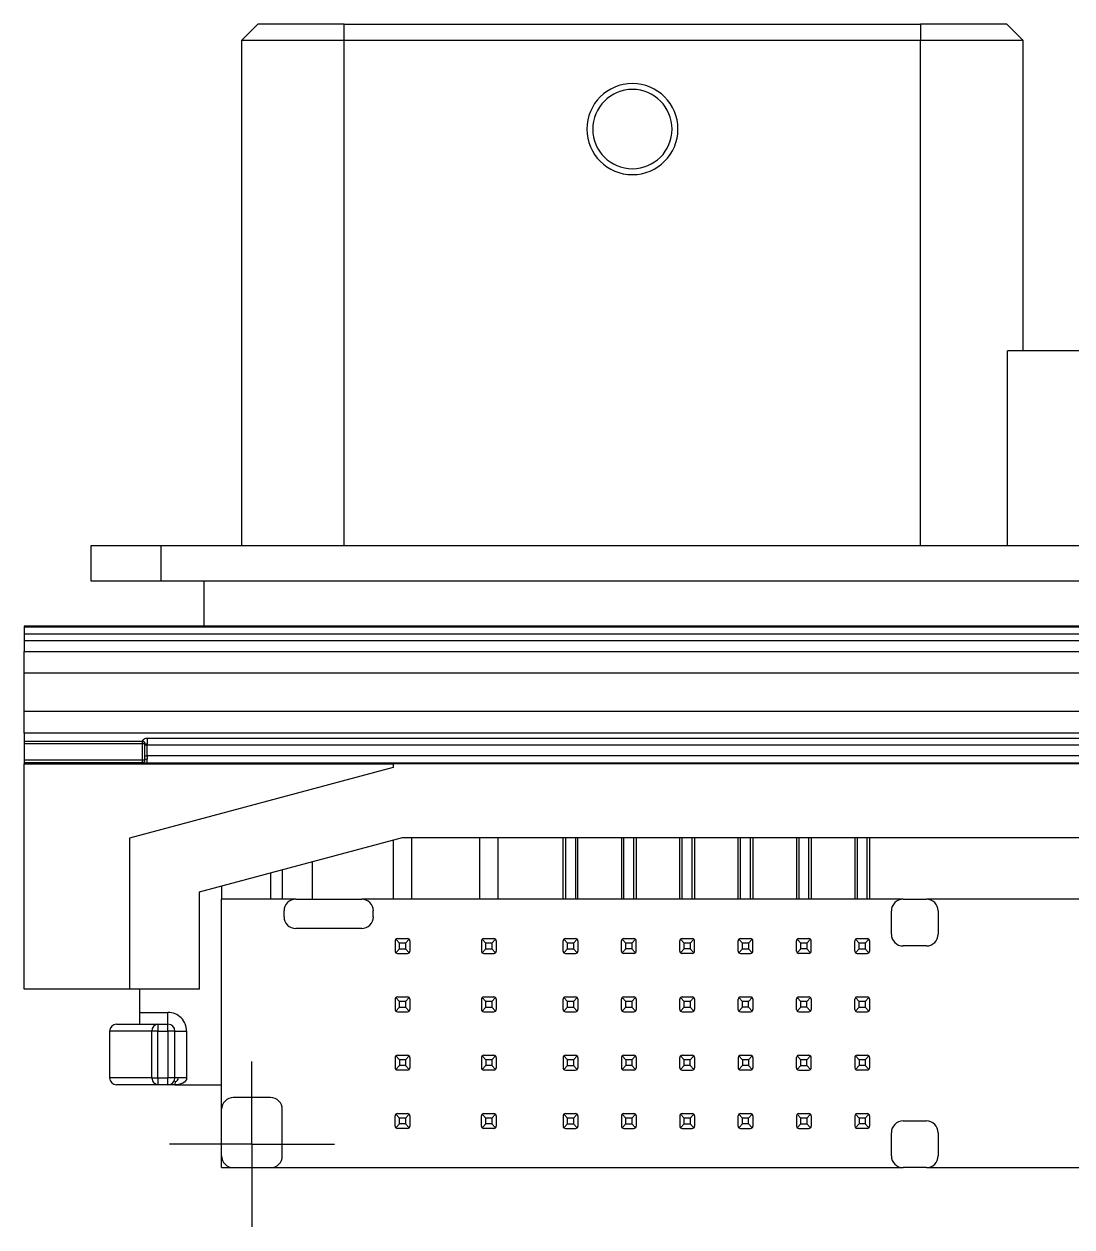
# Model space of a CAD drawing. Extents: x 2.24 to 7.89, y 4.31 to 7.98.
# Drawn here: x 2.237 to 4.005, y 5.947 to 7.976 of the extents above; entities that cross this region are included whole.
import ezdxf

# ---------------------------------------------------------------- set-up
doc = ezdxf.new("R2010")
doc.units = 0
doc.layers.get('0').update_dxf_attribs({"linetype": 'CONTINUOUS'})

# ---------------------------------------------------------------- blocks, each defined once
blk = doc.blocks.new('SW_CENTERMARKSYMBOL_1')
at = {"color": 0, "linetype": 'CONTINUOUS'}
for p, q in [((0, 0.1), (0, 0.1394)), ((0, 0), (0, 0.1)), ((-0.1, 0), (-0.1394, 0)), ((0, 0), (-0.1, 0)), ((0, 0), (0, -0.1)), ((0, 0), (0.1, 0)), ((0.1, 0), (0.1394, 0)), ((0, -0.1), (0, -0.1394))]:
    blk.add_line(p, q, dxfattribs=at)

msp = doc.modelspace()

# ---------------------------------------------------------------- linework, layer by layer
at = {"color": 7, "linetype": 'CONTINUOUS'}
for p, q in [((2.6314, 7.9761), (2.6038, 7.9486)), ((2.777, 7.9761), (2.6314, 7.9761)), ((2.777, 7.9486), (2.777, 7.9761)), ((2.777, 7.9761), (3.7495, 7.9761)), ((3.7495, 7.9761), (3.7495, 7.9486)), ((3.8951, 7.9761), (3.7495, 7.9761)), ((3.9227, 7.9486), (3.8951, 7.9761)), ((2.777, 7.9486), (2.6038, 7.9486)), ((2.6038, 7.9486), (2.6038, 7.0962)), ((3.7495, 7.9486), (2.777, 7.9486)), ((2.777, 7.0962), (2.777, 7.9486)), ((3.7495, 7.0962), (3.7495, 7.9486)), ((3.9227, 7.9486), (3.7495, 7.9486)), ((3.9227, 7.4249), (3.9227, 7.9486)), ((3.8959, 7.0962), (3.8959, 7.4249)), ((4.0676, 7.4249), (3.8959, 7.4249)), ((2.3495, 7.0962), (2.3495, 7.037)), ((2.4676, 7.0962), (2.3495, 7.0962)), ((2.4676, 7.0962), (2.4676, 7.0371)), ((7.6612, 7.0962), (2.4676, 7.0962)), ((2.3495, 7.0371), (2.4676, 7.0371)), ((2.4676, 7.0371), (7.6612, 7.0371)), ((2.5408, 6.9604), (2.5408, 7.0371)), ((2.5408, 6.9604), (2.237, 6.9604)), ((2.237, 6.9604), (2.237, 6.9594)), ((7.5881, 6.9604), (2.5408, 6.9604)), ((2.237, 6.9594), (7.8919, 6.9594)), ((2.237, 6.9594), (2.237, 6.9476)), ((2.237, 6.9476), (7.8919, 6.9476)), ((2.237, 6.9476), (2.237, 6.9363)), ((2.237, 6.9363), (7.8919, 6.9363)), ((2.237, 6.9363), (2.237, 6.9178)), ((2.237, 6.9178), (7.8919, 6.9178)), ((2.237, 6.8809), (2.237, 6.9178)), ((7.8919, 6.8809), (2.237, 6.8809)), ((2.237, 6.8171), (2.237, 6.8809)), ((2.237, 6.8171), (7.8919, 6.8171)), ((2.237, 6.7801), (2.237, 6.8171)), ((7.8919, 6.7801), (2.237, 6.7801)), ((2.237, 6.7801), (2.237, 6.7657)), ((2.237, 6.7657), (2.237, 6.7619)), ((2.437, 6.7656), (2.237, 6.7657)), ((2.437, 6.7619), (2.237, 6.7619)), ((2.237, 6.7619), (2.237, 6.7343)), ((2.437, 6.7656), (2.437, 6.7664)), ((2.437, 6.7619), (2.437, 6.7656)), ((2.437, 6.7343), (2.437, 6.7619)), ((2.441, 6.7619), (2.437, 6.7619)), ((2.441, 6.7619), (2.441, 6.7627)), ((2.441, 6.7343), (2.441, 6.7619)), ((2.441, 6.76), (2.4449, 6.76)), ((7.684, 6.7711), (2.4449, 6.7711)), ((2.4449, 6.7711), (2.4449, 6.7621)), ((2.4449, 6.7621), (2.4449, 6.76)), ((2.4449, 6.7415), (2.4449, 6.76)), ((2.4449, 6.76), (7.684, 6.76)), ((2.441, 6.7415), (2.4449, 6.7415)), ((2.4449, 6.7415), (2.4449, 6.736)), ((7.684, 6.7415), (2.4449, 6.7415)), ((2.437, 6.7343), (2.237, 6.7343)), ((2.237, 6.7343), (2.237, 6.7303)), ((2.237, 6.7303), (2.437, 6.7303)), ((2.237, 6.7303), (2.237, 6.7281)), ((2.237, 6.7281), (2.8597, 6.7281)), ((2.237, 6.3482), (2.237, 6.7281)), ((2.8597, 6.7222), (2.4148, 6.603)), ((2.441, 6.7343), (2.437, 6.7343)), ((2.437, 6.7303), (2.437, 6.7343)), ((2.437, 6.7303), (2.437, 6.7302)), ((2.441, 6.7341), (2.441, 6.7343)), ((2.4449, 6.7297), (2.4449, 6.736)), ((2.4449, 6.7297), (7.684, 6.7297)), ((2.8597, 6.7281), (2.8597, 6.7222)), ((7.2692, 6.7281), (2.8597, 6.7281)), ((2.4148, 6.603), (2.4148, 6.3482)), ((2.5329, 6.5123), (2.8753, 6.6041)), ((2.8597, 6.5999), (2.8597, 6.4997)), ((2.8753, 6.6041), (7.2536, 6.6041)), ((2.8912, 6.4997), (2.8912, 6.6041)), ((3.0054, 6.6041), (3.0054, 6.4997)), ((3.0369, 6.4997), (3.0369, 6.6041)), ((3.1464, 6.4997), (3.1464, 6.6041)), ((3.1504, 6.6041), (3.1504, 6.4997)), ((3.1675, 6.6041), (3.1675, 6.4997)), ((3.1714, 6.4997), (3.1714, 6.6041)), ((3.2448, 6.6041), (3.2448, 6.4997)), ((3.2488, 6.4997), (3.2488, 6.6041)), ((3.2659, 6.4997), (3.2659, 6.6041)), ((3.2698, 6.6041), (3.2698, 6.4997)), ((3.3433, 6.4997), (3.3433, 6.6041)), ((3.3472, 6.4997), (3.3472, 6.6041)), ((3.3643, 6.4997), (3.3643, 6.6041)), ((3.3683, 6.6041), (3.3683, 6.4997)), ((3.4417, 6.4997), (3.4417, 6.6041)), ((3.4456, 6.4997), (3.4456, 6.6041)), ((3.4628, 6.4997), (3.4628, 6.6041)), ((3.4667, 6.6041), (3.4667, 6.4997)), ((3.5401, 6.6041), (3.5401, 6.4997)), ((3.5441, 6.6041), (3.5441, 6.4997)), ((3.5612, 6.4997), (3.5612, 6.6041)), ((3.5651, 6.6041), (3.5651, 6.4997)), ((3.6385, 6.6041), (3.6385, 6.4997)), ((3.6425, 6.6041), (3.6425, 6.4997)), ((3.6596, 6.4997), (3.6596, 6.6041)), ((3.6635, 6.6041), (3.6635, 6.4997)), ((2.7229, 6.5632), (2.7229, 6.4997)), ((2.653, 6.5445), (2.653, 6.4997)), ((2.6727, 6.5498), (2.6727, 6.4997)), ((2.5703, 6.5224), (2.5703, 6.4997)), ((2.5329, 6.3482), (2.5329, 6.5123)), ((2.6953, 6.4997), (2.5703, 6.4997)), ((2.5703, 6.1454), (2.5703, 6.4997)), ((2.6953, 6.4997), (2.8066, 6.4997)), ((3.7199, 6.4997), (2.8066, 6.4997)), ((3.7199, 6.4997), (3.7593, 6.4997)), ((4.2042, 6.4997), (3.7593, 6.4997)), ((2.6757, 6.4702), (2.6757, 6.4801)), ((2.8262, 6.4702), (2.8262, 6.4801)), ((3.7003, 6.4407), (3.7003, 6.4801)), ((3.779, 6.4801), (3.779, 6.4407)), ((2.8066, 6.4505), (2.6953, 6.4505)), ((2.8669, 6.4334), (2.884, 6.4334)), ((3.0126, 6.4334), (3.0297, 6.4334)), ((3.1504, 6.4334), (3.1675, 6.4334)), ((3.2488, 6.4334), (3.2659, 6.4334)), ((3.3472, 6.4334), (3.3643, 6.4334)), ((3.4456, 6.4334), (3.4628, 6.4334)), ((3.5441, 6.4334), (3.5612, 6.4334)), ((3.6425, 6.4334), (3.6596, 6.4334)), ((2.863, 6.4295), (2.863, 6.4123)), ((2.8705, 6.4258), (2.8641, 6.4322)), ((2.8641, 6.4096), (2.8705, 6.416)), ((2.8705, 6.416), (2.8705, 6.4258)), ((2.8804, 6.4258), (2.8705, 6.4258)), ((2.8705, 6.416), (2.8804, 6.416)), ((2.8868, 6.4322), (2.8804, 6.4258)), ((2.8804, 6.4258), (2.8804, 6.416)), ((2.8804, 6.416), (2.8868, 6.4096)), ((2.888, 6.4295), (2.888, 6.4123)), ((3.0086, 6.4295), (3.0086, 6.4123)), ((3.0162, 6.4258), (3.0098, 6.4322)), ((3.0098, 6.4096), (3.0162, 6.416)), ((3.0162, 6.416), (3.0162, 6.4258)), ((3.026, 6.4258), (3.0162, 6.4258)), ((3.0162, 6.416), (3.026, 6.416)), ((3.0325, 6.4322), (3.026, 6.4258)), ((3.026, 6.4258), (3.026, 6.416)), ((3.026, 6.416), (3.0325, 6.4096)), ((3.0336, 6.4295), (3.0336, 6.4123)), ((3.1464, 6.4123), (3.1464, 6.4295)), ((3.154, 6.4258), (3.1476, 6.4322)), ((3.1476, 6.4096), (3.154, 6.416)), ((3.154, 6.416), (3.154, 6.4258)), ((3.1638, 6.4258), (3.154, 6.4258)), ((3.154, 6.416), (3.1638, 6.416)), ((3.1703, 6.4322), (3.1638, 6.4258)), ((3.1638, 6.4258), (3.1638, 6.416)), ((3.1638, 6.416), (3.1703, 6.4096)), ((3.1714, 6.4295), (3.1714, 6.4123)), ((3.2448, 6.4123), (3.2448, 6.4295)), ((3.2524, 6.4258), (3.246, 6.4322)), ((3.2524, 6.416), (3.246, 6.4096)), ((3.2524, 6.416), (3.2524, 6.4258)), ((3.2623, 6.4258), (3.2524, 6.4258)), ((3.2623, 6.416), (3.2524, 6.416)), ((3.2687, 6.4322), (3.2623, 6.4258)), ((3.2623, 6.4258), (3.2623, 6.416)), ((3.2687, 6.4096), (3.2623, 6.416)), ((3.2698, 6.4123), (3.2698, 6.4295)), ((3.3433, 6.4123), (3.3433, 6.4295)), ((3.3508, 6.4258), (3.3444, 6.4322)), ((3.3508, 6.416), (3.3444, 6.4096)), ((3.3508, 6.416), (3.3508, 6.4258)), ((3.3607, 6.4258), (3.3508, 6.4258)), ((3.3607, 6.416), (3.3508, 6.416)), ((3.3671, 6.4322), (3.3607, 6.4258)), ((3.3607, 6.4258), (3.3607, 6.416)), ((3.3671, 6.4096), (3.3607, 6.416)), ((3.3683, 6.4123), (3.3683, 6.4295)), ((3.4417, 6.4123), (3.4417, 6.4295)), ((3.4493, 6.4258), (3.4428, 6.4322)), ((3.4428, 6.4096), (3.4493, 6.416)), ((3.4493, 6.416), (3.4493, 6.4258)), ((3.4591, 6.4258), (3.4493, 6.4258)), ((3.4493, 6.416), (3.4591, 6.416)), ((3.4655, 6.4322), (3.4591, 6.4258)), ((3.4591, 6.4258), (3.4591, 6.416)), ((3.4591, 6.416), (3.4655, 6.4096)), ((3.4667, 6.4123), (3.4667, 6.4295)), ((3.5401, 6.4123), (3.5401, 6.4295)), ((3.5477, 6.4258), (3.5413, 6.4322)), ((3.5477, 6.416), (3.5413, 6.4096)), ((3.5477, 6.416), (3.5477, 6.4258)), ((3.5575, 6.4258), (3.5477, 6.4258)), ((3.5575, 6.416), (3.5477, 6.416)), ((3.564, 6.4322), (3.5575, 6.4258)), ((3.5575, 6.4258), (3.5575, 6.416)), ((3.564, 6.4096), (3.5575, 6.416)), ((3.5651, 6.4123), (3.5651, 6.4295)), ((3.6385, 6.4123), (3.6385, 6.4295)), ((3.6461, 6.4258), (3.6397, 6.4322)), ((3.6397, 6.4096), (3.6461, 6.416)), ((3.6461, 6.416), (3.6461, 6.4258)), ((3.656, 6.4258), (3.6461, 6.4258)), ((3.6461, 6.416), (3.656, 6.416)), ((3.6624, 6.4322), (3.656, 6.4258)), ((3.656, 6.4258), (3.656, 6.416)), ((3.656, 6.416), (3.6624, 6.4096)), ((3.6635, 6.4295), (3.6635, 6.4123)), ((3.7593, 6.421), (3.7199, 6.421)), ((2.8669, 6.4084), (2.884, 6.4084)), ((3.0126, 6.4084), (3.0297, 6.4084)), ((3.1504, 6.4084), (3.1675, 6.4084)), ((3.2659, 6.4084), (3.2488, 6.4084)), ((3.3643, 6.4084), (3.3472, 6.4084)), ((3.4456, 6.4084), (3.4628, 6.4084)), ((3.5612, 6.4084), (3.5441, 6.4084)), ((3.6425, 6.4084), (3.6596, 6.4084)), ((2.4148, 6.3482), (2.237, 6.3482)), ((2.5329, 6.3482), (2.4148, 6.3482)), ((2.4325, 6.3088), (2.4325, 6.3482)), ((2.863, 6.331), (2.863, 6.3139)), ((2.8705, 6.3274), (2.8641, 6.3338)), ((2.8669, 6.335), (2.884, 6.335)), ((2.8868, 6.3338), (2.8804, 6.3274)), ((2.888, 6.331), (2.888, 6.3139)), ((3.0086, 6.331), (3.0086, 6.3139)), ((3.0162, 6.3274), (3.0098, 6.3338)), ((3.0126, 6.335), (3.0297, 6.335)), ((3.0325, 6.3338), (3.026, 6.3274)), ((3.0336, 6.331), (3.0336, 6.3139)), ((3.1464, 6.3139), (3.1464, 6.331)), ((3.154, 6.3274), (3.1476, 6.3338)), ((3.1504, 6.335), (3.1675, 6.335)), ((3.1703, 6.3338), (3.1638, 6.3274)), ((3.1714, 6.331), (3.1714, 6.3139)), ((3.2448, 6.3139), (3.2448, 6.331)), ((3.2524, 6.3274), (3.246, 6.3338)), ((3.2488, 6.335), (3.2659, 6.335)), ((3.2687, 6.3338), (3.2623, 6.3274)), ((3.2698, 6.331), (3.2698, 6.3139)), ((3.3433, 6.3139), (3.3433, 6.331)), ((3.3508, 6.3274), (3.3444, 6.3338)), ((3.3472, 6.335), (3.3643, 6.335)), ((3.3671, 6.3338), (3.3607, 6.3274)), ((3.3683, 6.331), (3.3683, 6.3139)), ((3.4417, 6.3139), (3.4417, 6.331)), ((3.4493, 6.3274), (3.4428, 6.3338)), ((3.4456, 6.335), (3.4628, 6.335)), ((3.4655, 6.3338), (3.4591, 6.3274)), ((3.4667, 6.331), (3.4667, 6.3139)), ((3.5401, 6.3139), (3.5401, 6.331)), ((3.5477, 6.3274), (3.5413, 6.3338)), ((3.5441, 6.335), (3.5612, 6.335)), ((3.564, 6.3338), (3.5575, 6.3274)), ((3.5651, 6.331), (3.5651, 6.3139)), ((3.6385, 6.3139), (3.6385, 6.331)), ((3.6461, 6.3274), (3.6397, 6.3338)), ((3.6425, 6.335), (3.6596, 6.335)), ((3.6624, 6.3338), (3.656, 6.3274)), ((3.6635, 6.331), (3.6635, 6.3139)), ((2.8641, 6.3111), (2.8705, 6.3176)), ((2.8705, 6.3176), (2.8705, 6.3274)), ((2.8804, 6.3274), (2.8705, 6.3274)), ((2.8705, 6.3176), (2.8804, 6.3176)), ((2.8804, 6.3274), (2.8804, 6.3176)), ((2.8804, 6.3176), (2.8868, 6.3111)), ((3.0098, 6.3111), (3.0162, 6.3176)), ((3.0162, 6.3176), (3.0162, 6.3274)), ((3.026, 6.3274), (3.0162, 6.3274)), ((3.0162, 6.3176), (3.026, 6.3176)), ((3.026, 6.3274), (3.026, 6.3176)), ((3.026, 6.3176), (3.0325, 6.3111)), ((3.1476, 6.3111), (3.154, 6.3176)), ((3.154, 6.3176), (3.154, 6.3274)), ((3.1638, 6.3274), (3.154, 6.3274)), ((3.154, 6.3176), (3.1638, 6.3176)), ((3.1638, 6.3274), (3.1638, 6.3176)), ((3.1638, 6.3176), (3.1703, 6.3111)), ((3.246, 6.3111), (3.2524, 6.3176)), ((3.2524, 6.3176), (3.2524, 6.3274)), ((3.2623, 6.3274), (3.2524, 6.3274)), ((3.2524, 6.3176), (3.2623, 6.3176)), ((3.2623, 6.3274), (3.2623, 6.3176)), ((3.2623, 6.3176), (3.2687, 6.3111)), ((3.3444, 6.3111), (3.3508, 6.3176)), ((3.3508, 6.3176), (3.3508, 6.3274)), ((3.3607, 6.3274), (3.3508, 6.3274)), ((3.3508, 6.3176), (3.3607, 6.3176)), ((3.3607, 6.3274), (3.3607, 6.3176)), ((3.3607, 6.3176), (3.3671, 6.3111)), ((3.4428, 6.3111), (3.4493, 6.3176)), ((3.4493, 6.3176), (3.4493, 6.3274)), ((3.4591, 6.3274), (3.4493, 6.3274)), ((3.4591, 6.3176), (3.4493, 6.3176)), ((3.4591, 6.3176), (3.4591, 6.3274)), ((3.4655, 6.3111), (3.4591, 6.3176)), ((3.5413, 6.3111), (3.5477, 6.3176)), ((3.5477, 6.3176), (3.5477, 6.3274)), ((3.5575, 6.3274), (3.5477, 6.3274)), ((3.5575, 6.3176), (3.5477, 6.3176)), ((3.5575, 6.3176), (3.5575, 6.3274)), ((3.564, 6.3111), (3.5575, 6.3176)), ((3.6397, 6.3111), (3.6461, 6.3176)), ((3.6461, 6.3176), (3.6461, 6.3274)), ((3.656, 6.3274), (3.6461, 6.3274)), ((3.6461, 6.3176), (3.656, 6.3176)), ((3.656, 6.3274), (3.656, 6.3176)), ((3.656, 6.3176), (3.6624, 6.3111)), ((2.4325, 6.3088), (2.4798, 6.3088)), ((2.4325, 6.2891), (2.4325, 6.3088)), ((2.4798, 6.2891), (2.4798, 6.3088)), ((2.8669, 6.31), (2.884, 6.31)), ((3.0126, 6.31), (3.0297, 6.31)), ((3.1504, 6.31), (3.1675, 6.31)), ((3.2488, 6.31), (3.2659, 6.31)), ((3.3472, 6.31), (3.3643, 6.31)), ((3.4456, 6.31), (3.4628, 6.31)), ((3.5441, 6.31), (3.5612, 6.31)), ((3.6425, 6.31), (3.6596, 6.31)), ((2.3814, 6.2773), (2.3814, 6.1986)), ((2.4527, 6.2773), (2.3814, 6.2773)), ((2.3932, 6.2891), (2.4629, 6.2891)), ((2.4629, 6.2773), (2.4527, 6.2773)), ((2.4527, 6.1986), (2.4527, 6.2773)), ((2.4629, 6.2891), (2.4629, 6.287)), ((2.4629, 6.2891), (2.4798, 6.2891)), ((2.4629, 6.287), (2.4629, 6.2773)), ((2.4629, 6.1986), (2.4629, 6.2773)), ((2.4629, 6.2773), (2.4798, 6.2773)), ((2.4798, 6.2773), (2.4798, 6.2891)), ((2.4798, 6.2773), (2.4798, 6.1986)), ((2.4916, 6.2773), (2.4798, 6.2773)), ((2.4916, 6.1986), (2.4916, 6.2773)), ((2.4916, 6.2773), (2.5113, 6.2773)), ((2.5113, 6.2773), (2.5113, 6.1986)), ((2.863, 6.2326), (2.863, 6.2155)), ((2.8705, 6.229), (2.8641, 6.2354)), ((2.8669, 6.2365), (2.884, 6.2365)), ((2.8868, 6.2354), (2.8804, 6.229)), ((2.888, 6.2326), (2.888, 6.2155)), ((3.0086, 6.2326), (3.0086, 6.2155)), ((3.0162, 6.229), (3.0098, 6.2354)), ((3.0126, 6.2365), (3.0297, 6.2365)), ((3.0325, 6.2354), (3.026, 6.229)), ((3.0336, 6.2326), (3.0336, 6.2155)), ((3.1464, 6.2326), (3.1464, 6.2155)), ((3.154, 6.229), (3.1476, 6.2354)), ((3.1504, 6.2365), (3.1675, 6.2365)), ((3.1703, 6.2354), (3.1638, 6.229)), ((3.1714, 6.2326), (3.1714, 6.2155)), ((3.2448, 6.2326), (3.2448, 6.2155)), ((3.2524, 6.229), (3.246, 6.2354)), ((3.2488, 6.2365), (3.2659, 6.2365)), ((3.2687, 6.2354), (3.2623, 6.229)), ((3.2698, 6.2326), (3.2698, 6.2155)), ((3.3433, 6.2155), (3.3433, 6.2326)), ((3.3508, 6.229), (3.3444, 6.2354)), ((3.3472, 6.2365), (3.3643, 6.2365)), ((3.3671, 6.2354), (3.3607, 6.229)), ((3.3683, 6.2326), (3.3683, 6.2155)), ((3.4417, 6.2326), (3.4417, 6.2155)), ((3.4493, 6.229), (3.4428, 6.2354)), ((3.4456, 6.2365), (3.4628, 6.2365)), ((3.4655, 6.2354), (3.4591, 6.229)), ((3.4667, 6.2326), (3.4667, 6.2155)), ((3.5401, 6.2155), (3.5401, 6.2326)), ((3.5477, 6.229), (3.5413, 6.2354)), ((3.5441, 6.2365), (3.5612, 6.2365)), ((3.564, 6.2354), (3.5575, 6.229)), ((3.5651, 6.2155), (3.5651, 6.2326)), ((3.6385, 6.2326), (3.6385, 6.2155)), ((3.6461, 6.229), (3.6397, 6.2354)), ((3.6425, 6.2365), (3.6596, 6.2365)), ((3.6624, 6.2354), (3.656, 6.229)), ((3.6635, 6.2326), (3.6635, 6.2155)), ((2.8705, 6.2191), (2.8641, 6.2127)), ((2.884, 6.2115), (2.8669, 6.2115)), ((2.8705, 6.229), (2.8705, 6.2191)), ((2.8804, 6.229), (2.8705, 6.229)), ((2.8804, 6.2191), (2.8705, 6.2191)), ((2.8804, 6.229), (2.8804, 6.2191)), ((2.8804, 6.2191), (2.8868, 6.2127)), ((3.0162, 6.2191), (3.0098, 6.2127)), ((3.0297, 6.2115), (3.0126, 6.2115)), ((3.0162, 6.229), (3.0162, 6.2191)), ((3.026, 6.229), (3.0162, 6.229)), ((3.026, 6.2191), (3.0162, 6.2191)), ((3.026, 6.229), (3.026, 6.2191)), ((3.026, 6.2191), (3.0325, 6.2127)), ((3.1476, 6.2127), (3.154, 6.2191)), ((3.1504, 6.2115), (3.1675, 6.2115)), ((3.154, 6.2191), (3.154, 6.229)), ((3.1638, 6.229), (3.154, 6.229)), ((3.154, 6.2191), (3.1638, 6.2191)), ((3.1638, 6.229), (3.1638, 6.2191)), ((3.1638, 6.2191), (3.1703, 6.2127)), ((3.2524, 6.2191), (3.246, 6.2127)), ((3.2659, 6.2115), (3.2488, 6.2115)), ((3.2524, 6.229), (3.2524, 6.2191)), ((3.2623, 6.229), (3.2524, 6.229)), ((3.2623, 6.2191), (3.2524, 6.2191)), ((3.2623, 6.229), (3.2623, 6.2191)), ((3.2623, 6.2191), (3.2687, 6.2127)), ((3.3444, 6.2127), (3.3508, 6.2191)), ((3.3472, 6.2115), (3.3643, 6.2115)), ((3.3508, 6.2191), (3.3508, 6.229)), ((3.3607, 6.229), (3.3508, 6.229)), ((3.3607, 6.2191), (3.3508, 6.2191)), ((3.3607, 6.2191), (3.3607, 6.229)), ((3.3671, 6.2127), (3.3607, 6.2191)), ((3.4493, 6.2191), (3.4428, 6.2127)), ((3.4628, 6.2115), (3.4456, 6.2115)), ((3.4493, 6.229), (3.4493, 6.2191)), ((3.4591, 6.229), (3.4493, 6.229)), ((3.4591, 6.2191), (3.4493, 6.2191)), ((3.4591, 6.229), (3.4591, 6.2191)), ((3.4591, 6.2191), (3.4655, 6.2127)), ((3.5413, 6.2127), (3.5477, 6.2191)), ((3.5441, 6.2115), (3.5612, 6.2115)), ((3.5477, 6.2191), (3.5477, 6.229)), ((3.5575, 6.229), (3.5477, 6.229)), ((3.5477, 6.2191), (3.5575, 6.2191)), ((3.5575, 6.2191), (3.5575, 6.229)), ((3.564, 6.2127), (3.5575, 6.2191)), ((3.6461, 6.2191), (3.6397, 6.2127)), ((3.6596, 6.2115), (3.6425, 6.2115)), ((3.6461, 6.229), (3.6461, 6.2191)), ((3.656, 6.229), (3.6461, 6.229)), ((3.656, 6.2191), (3.6461, 6.2191)), ((3.656, 6.229), (3.656, 6.2191)), ((3.656, 6.2191), (3.6624, 6.2127)), ((2.4527, 6.1986), (2.3814, 6.1986)), ((2.4527, 6.1986), (2.4629, 6.1986)), ((2.4629, 6.1986), (2.4629, 6.1867)), ((2.4629, 6.1986), (2.4798, 6.1986)), ((2.4798, 6.1867), (2.4798, 6.1986)), ((2.4916, 6.1986), (2.4798, 6.1986)), ((2.4974, 6.1986), (2.4916, 6.1986)), ((2.4922, 6.1922), (2.4916, 6.1867)), ((2.5113, 6.1986), (2.4974, 6.1986)), ((2.4629, 6.1867), (2.3932, 6.1867)), ((2.4798, 6.1867), (2.4629, 6.1867)), ((2.4916, 6.1867), (2.4798, 6.1867)), ((2.4916, 6.1867), (2.5703, 6.1867)), ((2.653, 6.1651), (2.59, 6.1651)), ((2.5703, 6.0667), (2.5703, 6.1454)), ((2.6727, 6.0667), (2.6727, 6.1454)), ((2.863, 6.1171), (2.863, 6.1342)), ((2.8705, 6.1305), (2.8641, 6.137)), ((2.8669, 6.1381), (2.884, 6.1381)), ((2.8705, 6.1207), (2.8705, 6.1305)), ((2.8804, 6.1305), (2.8705, 6.1305)), ((2.8868, 6.137), (2.8804, 6.1305)), ((2.8804, 6.1305), (2.8804, 6.1207)), ((2.888, 6.1342), (2.888, 6.1171)), ((3.0086, 6.1171), (3.0086, 6.1342)), ((3.0162, 6.1305), (3.0098, 6.137)), ((3.0126, 6.1381), (3.0297, 6.1381)), ((3.0162, 6.1207), (3.0162, 6.1305)), ((3.026, 6.1305), (3.0162, 6.1305)), ((3.0325, 6.137), (3.026, 6.1305)), ((3.026, 6.1305), (3.026, 6.1207)), ((3.0336, 6.1342), (3.0336, 6.1171)), ((3.1464, 6.1342), (3.1464, 6.1171)), ((3.154, 6.1305), (3.1476, 6.137)), ((3.1504, 6.1381), (3.1675, 6.1381)), ((3.154, 6.1207), (3.154, 6.1305)), ((3.1638, 6.1305), (3.154, 6.1305)), ((3.1703, 6.137), (3.1638, 6.1305)), ((3.1638, 6.1305), (3.1638, 6.1207)), ((3.1714, 6.1342), (3.1714, 6.1171)), ((3.2448, 6.1342), (3.2448, 6.1171)), ((3.2524, 6.1305), (3.246, 6.137)), ((3.2488, 6.1381), (3.2659, 6.1381)), ((3.2524, 6.1207), (3.2524, 6.1305)), ((3.2623, 6.1305), (3.2524, 6.1305)), ((3.2687, 6.137), (3.2623, 6.1305)), ((3.2623, 6.1305), (3.2623, 6.1207)), ((3.2698, 6.1342), (3.2698, 6.1171)), ((3.3433, 6.1342), (3.3433, 6.1171)), ((3.3508, 6.1305), (3.3444, 6.137)), ((3.3472, 6.1381), (3.3643, 6.1381)), ((3.3508, 6.1207), (3.3508, 6.1305)), ((3.3607, 6.1305), (3.3508, 6.1305)), ((3.3671, 6.137), (3.3607, 6.1305)), ((3.3607, 6.1305), (3.3607, 6.1207)), ((3.3683, 6.1342), (3.3683, 6.1171)), ((3.4417, 6.1171), (3.4417, 6.1342)), ((3.4493, 6.1305), (3.4428, 6.137)), ((3.4456, 6.1381), (3.4628, 6.1381)), ((3.4493, 6.1207), (3.4493, 6.1305)), ((3.4591, 6.1305), (3.4493, 6.1305)), ((3.4655, 6.137), (3.4591, 6.1305)), ((3.4591, 6.1207), (3.4591, 6.1305)), ((3.4667, 6.1342), (3.4667, 6.1171)), ((3.5401, 6.1342), (3.5401, 6.1171)), ((3.5477, 6.1305), (3.5413, 6.137)), ((3.5441, 6.1381), (3.5612, 6.1381)), ((3.5477, 6.1207), (3.5477, 6.1305)), ((3.5575, 6.1305), (3.5477, 6.1305)), ((3.564, 6.137), (3.5575, 6.1305)), ((3.5575, 6.1305), (3.5575, 6.1207)), ((3.5651, 6.1342), (3.5651, 6.1171)), ((3.6385, 6.1342), (3.6385, 6.1171)), ((3.6461, 6.1305), (3.6397, 6.137)), ((3.6425, 6.1381), (3.6596, 6.1381)), ((3.6461, 6.1305), (3.6461, 6.1207)), ((3.656, 6.1305), (3.6461, 6.1305)), ((3.6624, 6.137), (3.656, 6.1305)), ((3.656, 6.1305), (3.656, 6.1207)), ((3.6635, 6.1342), (3.6635, 6.1171)), ((2.8705, 6.1207), (2.8641, 6.1143)), ((2.884, 6.1131), (2.8669, 6.1131)), ((2.8804, 6.1207), (2.8705, 6.1207)), ((2.8868, 6.1143), (2.8804, 6.1207)), ((3.0162, 6.1207), (3.0098, 6.1143)), ((3.0297, 6.1131), (3.0126, 6.1131)), ((3.026, 6.1207), (3.0162, 6.1207)), ((3.0325, 6.1143), (3.026, 6.1207)), ((3.1476, 6.1143), (3.154, 6.1207)), ((3.1504, 6.1131), (3.1675, 6.1131)), ((3.154, 6.1207), (3.1638, 6.1207)), ((3.1638, 6.1207), (3.1703, 6.1143)), ((3.246, 6.1143), (3.2524, 6.1207)), ((3.2488, 6.1131), (3.2659, 6.1131)), ((3.2524, 6.1207), (3.2623, 6.1207)), ((3.2623, 6.1207), (3.2687, 6.1143)), ((3.3444, 6.1143), (3.3508, 6.1207)), ((3.3472, 6.1131), (3.3643, 6.1131)), ((3.3508, 6.1207), (3.3607, 6.1207)), ((3.3607, 6.1207), (3.3671, 6.1143)), ((3.4428, 6.1143), (3.4493, 6.1207)), ((3.4456, 6.1131), (3.4628, 6.1131)), ((3.4591, 6.1207), (3.4493, 6.1207)), ((3.4655, 6.1143), (3.4591, 6.1207)), ((3.5413, 6.1143), (3.5477, 6.1207)), ((3.5441, 6.1131), (3.5612, 6.1131)), ((3.5477, 6.1207), (3.5575, 6.1207)), ((3.5575, 6.1207), (3.564, 6.1143)), ((3.6461, 6.1207), (3.6397, 6.1143)), ((3.6596, 6.1131), (3.6425, 6.1131)), ((3.656, 6.1207), (3.6461, 6.1207)), ((3.6624, 6.1143), (3.656, 6.1207)), ((3.7199, 6.1257), (3.7593, 6.1257)), ((3.7003, 6.0667), (3.7003, 6.106)), ((3.779, 6.106), (3.779, 6.0667)), ((2.5703, 6.047), (2.5703, 6.0667)), ((2.5703, 6.047), (2.59, 6.047)), ((2.59, 6.047), (2.6215, 6.047)), ((2.6215, 6.047), (2.653, 6.047)), ((2.653, 6.047), (3.7199, 6.047)), ((3.7593, 6.047), (3.7199, 6.047)), ((3.7593, 6.047), (4.2042, 6.047))]:
    msp.add_line(p, q, dxfattribs=at)
for points in [[(2.4449, 6.7711), (2.4433, 6.771), (2.4418, 6.7707), (2.4404, 6.7702), (2.4392, 6.7695), (2.4376, 6.768), (2.437, 6.7664)], [(2.4449, 6.736), (2.4434, 6.7358), (2.4421, 6.7354), (2.4413, 6.7348), (2.441, 6.7341)], [(2.5113, 6.1986), (2.5108, 6.1958), (2.5096, 6.1934), (2.5075, 6.1912), (2.5046, 6.1895), (2.4983, 6.1874), (2.4916, 6.1867)], [(2.4629, 6.1867), (2.4599, 6.1873), (2.4571, 6.1888)]]:
    msp.add_lwpolyline(points, dxfattribs=at)
for centre, radius, start, end in [((3.2633, 7.7989), 0.0768, 360, 180), ((3.2633, 7.7989), 0.0669, 89.9999, 180.0001), ((3.2633, 7.7989), 0.0669, 0, 89.9999), ((3.2633, 7.7989), 0.0768, 180, 0), ((3.2633, 7.7989), 0.0669, 180, 360), ((2.4371, 6.7626), 0.00382, 1.8381, 91.7244), ((2.4371, 6.7618), 0.00382, 1.8381, 91.7244), ((2.444, 6.7682), 0.00625, 241.5153, 278.7818), ((2.437, 6.7343), 0.00394, 269.984, 359.9803), ((2.437, 6.7341), 0.00394, 269.9832, 359.981), ((2.4433, 6.769), 0.0393, 260.7791, 272.3024), ((2.6953, 6.4801), 0.0197, 89.9998, 180.0004), ((2.8066, 6.4801), 0.0197, 359.9996, 90.0002), ((3.7199, 6.4801), 0.0197, 90, 179.9998), ((3.7593, 6.4801), 0.0197, 359.9994, 90.0004), ((2.6953, 6.4702), 0.0197, 179.9996, 270.0001), ((2.8066, 6.4702), 0.0197, 269.9999, 0.0004), ((2.8669, 6.4295), 0.00394, 90.0001, 135.0015), ((2.884, 6.4295), 0.00394, 45.0022, 89.9983), ((3.0126, 6.4295), 0.00394, 90.0001, 135.0015), ((3.0297, 6.4295), 0.00394, 44.9975, 90.0009), ((3.1504, 6.4295), 0.00394, 90.0001, 135.0015), ((3.1675, 6.4295), 0.00394, 44.9966, 90.0018), ((3.2488, 6.4295), 0.00394, 90.0001, 135.0015), ((3.2659, 6.4295), 0.00394, 45.0022, 89.9983), ((3.3472, 6.4295), 0.00394, 90.0011, 135.0005), ((3.3643, 6.4295), 0.00394, 44.9966, 90.0018), ((3.4456, 6.4295), 0.00394, 90.0001, 135.0015), ((3.4628, 6.4295), 0.00394, 44.9975, 90.0009), ((3.5441, 6.4295), 0.00394, 90.0001, 135.0015), ((3.5612, 6.4295), 0.00394, 44.9954, 90.003), ((3.6425, 6.4295), 0.00394, 90.0001, 135.0015), ((3.6596, 6.4295), 0.00394, 44.9966, 90.0018), ((3.7199, 6.4407), 0.0197, 180.0003, 269.9997), ((3.7593, 6.4407), 0.0197, 269.9999, 0.0005), ((2.8669, 6.4295), 0.00394, 134.9977, 179.9981), ((2.8669, 6.4123), 0.00394, 180.0059, 224.9972), ((2.884, 6.4295), 0.00394, 0.0067, 44.9924), ((2.8843, 6.4122), 0.00367, 313.2941, 1.708), ((3.0126, 6.4295), 0.00394, 134.9933, 180.0077), ((3.0126, 6.4123), 0.00394, 179.9925, 225.0055), ((3.0297, 6.4295), 0.00394, 0.0028, 44.9962), ((3.03, 6.4122), 0.00367, 313.2941, 1.708), ((3.1504, 6.4295), 0.00394, 134.9933, 180.0077), ((3.15, 6.4122), 0.00361, 177.8435, 227.1545), ((3.1675, 6.4295), 0.00394, 359.9917, 45.0073), ((3.1677, 6.4122), 0.00367, 313.2941, 1.708), ((3.2485, 6.4296), 0.00367, 133.2867, 181.7091), ((3.2488, 6.4123), 0.00394, 180.0059, 224.9972), ((3.2659, 6.4295), 0.00394, 0.0067, 44.9924), ((3.2659, 6.4123), 0.00394, 315.0104, 359.9916), ((3.3469, 6.4296), 0.00367, 133.2939, 181.7071), ((3.3472, 6.4123), 0.00394, 180.0036, 224.9944), ((3.3643, 6.4295), 0.00394, 359.9917, 45.0073), ((3.3643, 6.4123), 0.00394, 314.9962, 0.0059), ((3.4456, 6.4295), 0.00394, 134.9933, 180.0077), ((3.4453, 6.4122), 0.00361, 177.8435, 227.1545), ((3.4628, 6.4295), 0.00394, 0.0028, 44.9962), ((3.4628, 6.4123), 0.00394, 315.007, 359.9951), ((3.5438, 6.4296), 0.00367, 133.2867, 181.7091), ((3.5441, 6.4123), 0.00394, 180.0059, 224.9972), ((3.5612, 6.4295), 0.00394, 0.0051, 44.9991), ((3.5612, 6.4123), 0.00394, 315.0006, 359.9963), ((3.6425, 6.4295), 0.00394, 134.9982, 180.0028), ((3.6422, 6.4122), 0.00361, 177.8467, 227.1512), ((3.6596, 6.4295), 0.00394, 359.9917, 45.0073), ((3.6599, 6.4122), 0.00367, 313.2941, 1.708), ((2.8668, 6.4121), 0.00367, 223.292, 271.709), ((2.884, 6.4123), 0.00394, 269.9988, 314.9981), ((3.0125, 6.4121), 0.00367, 223.292, 271.709), ((3.0297, 6.4123), 0.00394, 269.9991, 314.9999), ((3.1504, 6.4123), 0.00394, 224.9998, 270.0012), ((3.1676, 6.412), 0.00361, 267.8444, 317.1547), ((3.2488, 6.4123), 0.00394, 224.9977, 270.0033), ((3.2659, 6.4123), 0.00394, 269.9988, 314.9981), ((3.3472, 6.4123), 0.00394, 224.9998, 270.0012), ((3.3643, 6.4123), 0.00394, 269.9981, 315.001), ((3.4456, 6.4123), 0.00394, 224.9986, 270.0024), ((3.4628, 6.4123), 0.00394, 269.9991, 314.9999), ((3.5441, 6.4123), 0.00394, 224.9977, 270.0033), ((3.5612, 6.4123), 0.00394, 269.9973, 315.0018), ((3.6425, 6.4123), 0.00394, 224.9998, 270.0012), ((3.6597, 6.412), 0.00361, 267.8444, 317.1547), ((2.8669, 6.331), 0.00394, 135.0006, 179.9963), ((2.8669, 6.331), 0.00394, 89.9973, 135.0018), ((2.884, 6.331), 0.00394, 45.0054, 89.9977), ((2.884, 6.331), 0.00394, 0.0061, 44.9919), ((3.0126, 6.331), 0.00394, 134.9962, 180.0059), ((3.0126, 6.331), 0.00394, 89.9973, 135.0018), ((3.0297, 6.331), 0.00394, 45.0007, 90.0003), ((3.0297, 6.331), 0.00394, 0.0023, 44.9957), ((3.1504, 6.331), 0.00394, 134.9962, 180.0059), ((3.1504, 6.331), 0.00394, 89.9973, 135.0018), ((3.1675, 6.331), 0.00394, 44.9998, 90.0012), ((3.1675, 6.331), 0.00394, 359.9912, 45.0068), ((3.2488, 6.331), 0.00394, 135.0006, 179.9963), ((3.2488, 6.331), 0.00394, 89.9973, 135.0018), ((3.2659, 6.331), 0.00394, 45.0054, 89.9977), ((3.2659, 6.331), 0.00394, 0.0061, 44.9919), ((3.3472, 6.331), 0.00394, 135.007, 179.9951), ((3.3472, 6.331), 0.00394, 89.9983, 135.0007), ((3.3643, 6.331), 0.00394, 44.9998, 90.0012), ((3.3643, 6.331), 0.00394, 359.9912, 45.0068), ((3.4454, 6.3311), 0.00367, 133.2941, 181.708), ((3.4456, 6.331), 0.00394, 89.9973, 135.0018), ((3.4628, 6.331), 0.00394, 45.0007, 90.0003), ((3.4628, 6.331), 0.00394, 0.0023, 44.9957), ((3.5438, 6.3311), 0.00367, 133.2869, 181.71), ((3.5441, 6.331), 0.00394, 89.9973, 135.0018), ((3.5612, 6.331), 0.00394, 44.9986, 90.0024), ((3.5612, 6.331), 0.00394, 0.0046, 44.9985), ((3.6425, 6.331), 0.00394, 135.001, 180.001), ((3.6425, 6.331), 0.00394, 89.9973, 135.0018), ((3.6596, 6.331), 0.00394, 44.9998, 90.0012), ((3.6596, 6.331), 0.00394, 359.9912, 45.0068), ((2.8669, 6.3139), 0.00394, 180.0046, 224.9985), ((2.8668, 6.3136), 0.00367, 223.2921, 271.7063), ((2.884, 6.3139), 0.00394, 270.0055, 314.994), ((2.8843, 6.3138), 0.00367, 313.2941, 1.708), ((3.0126, 6.3139), 0.00394, 179.9912, 225.0068), ((3.0125, 6.3136), 0.00367, 223.2921, 271.7063), ((3.0297, 6.3139), 0.00394, 270.0059, 314.9958), ((3.03, 6.3138), 0.00367, 313.2941, 1.708), ((3.15, 6.3138), 0.00361, 177.8431, 227.1549), ((3.1504, 6.3139), 0.00394, 225.002, 269.9964), ((3.1676, 6.3136), 0.00361, 267.8513, 317.1503), ((3.1677, 6.3138), 0.00367, 313.2941, 1.708), ((3.2485, 6.3138), 0.00361, 177.8533, 227.1498), ((3.2488, 6.3139), 0.00394, 224.9999, 269.9985), ((3.266, 6.3136), 0.00361, 267.8529, 317.1466), ((3.2662, 6.3138), 0.00367, 313.2941, 1.708), ((3.3469, 6.3138), 0.00361, 177.8464, 227.1516), ((3.3472, 6.3139), 0.00394, 225.002, 269.9964), ((3.3645, 6.3136), 0.00361, 267.8513, 317.1503), ((3.3646, 6.3138), 0.00367, 313.2911, 1.711), ((3.4456, 6.3139), 0.00394, 179.9912, 225.0068), ((3.4456, 6.3139), 0.00394, 225.0008, 269.9976), ((3.4628, 6.3139), 0.00394, 270.0059, 314.9958), ((3.463, 6.3138), 0.00367, 313.2941, 1.708), ((3.5441, 6.3139), 0.00394, 180.0046, 224.9985), ((3.5441, 6.3139), 0.00394, 224.9999, 269.9985), ((3.5612, 6.3139), 0.00394, 270.004, 314.9976), ((3.5614, 6.3138), 0.00367, 313.2869, 1.71), ((3.6422, 6.3138), 0.00361, 177.8464, 227.1516), ((3.6425, 6.3139), 0.00394, 225.002, 269.9964), ((3.6597, 6.3136), 0.00361, 267.8513, 317.1503), ((3.6599, 6.3138), 0.00367, 313.2941, 1.708), ((2.4798, 6.2773), 0.0315, 359.9999, 90.0001), ((2.3932, 6.2773), 0.0118, 90.0165, 179.9838), ((2.4638, 6.2781), 0.0111, 94.6339, 183.985), ((2.4798, 6.2773), 0.0118, 0, 90), ((2.8666, 6.2327), 0.00368, 133.2956, 181.7013), ((2.8669, 6.2326), 0.00394, 89.9992, 134.9999), ((2.884, 6.2326), 0.00394, 45.0054, 89.9977), ((2.8843, 6.2327), 0.00361, 357.8467, 47.1512), ((3.0123, 6.2327), 0.00367, 133.2923, 181.7097), ((3.0126, 6.2326), 0.00394, 89.9992, 134.9999), ((3.0297, 6.2326), 0.00394, 45.0007, 90.0003), ((3.03, 6.2327), 0.00361, 357.8467, 47.1512), ((3.1504, 6.2326), 0.00394, 134.9962, 180.0059), ((3.1504, 6.2326), 0.00394, 89.9992, 134.9999), ((3.1675, 6.2326), 0.00394, 44.9998, 90.0012), ((3.1675, 6.2326), 0.00394, 359.9925, 45.0055), ((3.2485, 6.2327), 0.00367, 133.2881, 181.7088), ((3.2488, 6.2326), 0.00394, 89.9992, 134.9999), ((3.2659, 6.2326), 0.00394, 45.0054, 89.9977), ((3.2662, 6.2327), 0.00361, 357.8467, 47.1512), ((3.3469, 6.2327), 0.00367, 133.2953, 181.7067), ((3.3472, 6.2326), 0.00394, 90.0002, 134.9988), ((3.3643, 6.2326), 0.00394, 44.9998, 90.0012), ((3.3643, 6.2326), 0.00394, 359.9925, 45.0055), ((3.4454, 6.2327), 0.00367, 133.2953, 181.7067), ((3.4456, 6.2326), 0.00394, 89.9992, 134.9999), ((3.4628, 6.2326), 0.00394, 45.0007, 90.0003), ((3.4631, 6.2327), 0.00361, 357.8467, 47.1512), ((3.5441, 6.2326), 0.00394, 135.0006, 179.9963), ((3.5441, 6.2326), 0.00394, 89.9992, 134.9999), ((3.5612, 6.2326), 0.00394, 44.9986, 90.0024), ((3.5612, 6.2326), 0.00394, 0.0059, 44.9972), ((3.6422, 6.2327), 0.00367, 133.2953, 181.7067), ((3.6425, 6.2326), 0.00394, 89.9992, 134.9999), ((3.6596, 6.2326), 0.00394, 44.9998, 90.0012), ((3.6599, 6.2327), 0.00361, 357.8435, 47.1545), ((2.8669, 6.2155), 0.00394, 180.0051, 224.9991), ((2.8668, 6.2152), 0.00367, 223.2884, 271.71), ((2.884, 6.2155), 0.00394, 269.9999, 314.9995), ((2.884, 6.2155), 0.00394, 315.0041, 359.9969), ((3.0126, 6.2155), 0.00394, 179.9917, 225.0073), ((3.0125, 6.2152), 0.00367, 223.2884, 271.71), ((3.0297, 6.2155), 0.00394, 270.0003, 315.0013), ((3.0297, 6.2155), 0.00394, 315.0041, 359.9969), ((3.1504, 6.2155), 0.00394, 179.9917, 225.0073), ((3.1502, 6.2152), 0.00367, 223.2909, 271.7075), ((3.1675, 6.2155), 0.00394, 270.0003, 315.0013), ((3.1677, 6.2154), 0.00367, 313.2939, 1.7071), ((3.2488, 6.2155), 0.00394, 180.0051, 224.9991), ((3.2487, 6.2152), 0.00367, 223.2884, 271.71), ((3.2659, 6.2155), 0.00394, 269.9999, 314.9995), ((3.2659, 6.2155), 0.00394, 315.0076, 359.9934), ((3.3472, 6.2155), 0.00394, 180.0028, 224.9962), ((3.3472, 6.2155), 0.00394, 224.999, 269.9994), ((3.3643, 6.2155), 0.00394, 269.9992, 315.0024), ((3.3646, 6.2154), 0.00367, 313.2909, 1.71), ((3.4456, 6.2155), 0.00394, 179.9917, 225.0073), ((3.4455, 6.2152), 0.00367, 223.2884, 271.71), ((3.4628, 6.2155), 0.00394, 270.0003, 315.0013), ((3.4628, 6.2155), 0.00394, 315.0041, 359.9969), ((3.5437, 6.2153), 0.00361, 177.853, 227.1512), ((3.5441, 6.2155), 0.00394, 224.9969, 270.0015), ((3.5612, 6.2155), 0.00394, 269.9984, 315.0032), ((3.5614, 6.2154), 0.00367, 313.2867, 1.7091), ((3.6425, 6.2155), 0.00394, 179.9951, 225.004), ((3.6424, 6.2152), 0.00367, 223.2923, 271.7061), ((3.6596, 6.2155), 0.00394, 269.9992, 315.0024), ((3.6596, 6.2155), 0.00394, 314.9933, 0.0077), ((2.3932, 6.1986), 0.0118, 179.9996, 269.9997), ((2.4652, 6.1983), 0.0124, 178.9171, 229.6503), ((2.4798, 6.1986), 0.0118, 270, 0), ((2.4911, 6.1983), 0.00622, 280.1384, 1.9894), ((2.59, 6.1454), 0.0197, 89.9993, 180.0005), ((2.653, 6.1454), 0.0197, 359.9999, 90.0003), ((2.8666, 6.1343), 0.00367, 133.2942, 181.7016), ((2.8669, 6.1342), 0.00394, 89.9984, 135.0032), ((2.884, 6.1342), 0.00394, 45.0022, 89.9983), ((2.8843, 6.1343), 0.00361, 357.846, 47.153), ((3.0123, 6.1343), 0.00367, 133.2909, 181.71), ((3.0126, 6.1342), 0.00394, 89.9984, 135.0032), ((3.0297, 6.1342), 0.00394, 44.9975, 90.0009), ((3.03, 6.1343), 0.00361, 357.846, 47.153), ((3.1504, 6.1342), 0.00394, 134.9933, 180.0077), ((3.1504, 6.1342), 0.00394, 89.9984, 135.0032), ((3.1675, 6.1342), 0.00394, 44.9966, 90.0018), ((3.1675, 6.1342), 0.00394, 359.9917, 45.0073), ((3.2488, 6.1342), 0.00394, 134.9977, 179.9981), ((3.2488, 6.1342), 0.00394, 89.9984, 135.0032), ((3.2659, 6.1342), 0.00394, 45.0022, 89.9983), ((3.2659, 6.1342), 0.00394, 0.0067, 44.9924), ((3.3472, 6.1342), 0.00394, 135.0041, 179.9969), ((3.3472, 6.1342), 0.00394, 89.9995, 135.0021), ((3.3643, 6.1342), 0.00394, 44.9966, 90.0018), ((3.3643, 6.1342), 0.00394, 359.9917, 45.0073), ((3.4454, 6.1343), 0.00367, 133.2939, 181.7071), ((3.4456, 6.1342), 0.00394, 89.9984, 135.0032), ((3.4628, 6.1342), 0.00394, 44.9975, 90.0009), ((3.4628, 6.1342), 0.00394, 0.0028, 44.9962), ((3.5441, 6.1342), 0.00394, 134.9977, 179.9981), ((3.5441, 6.1342), 0.00394, 89.9984, 135.0032), ((3.5612, 6.1342), 0.00394, 44.9954, 90.003), ((3.5612, 6.1342), 0.00394, 0.0051, 44.9991), ((3.6425, 6.1342), 0.00394, 134.9982, 180.0028), ((3.6425, 6.1342), 0.00394, 89.9984, 135.0032), ((3.6596, 6.1342), 0.00394, 44.9966, 90.0018), ((3.6599, 6.1343), 0.00361, 357.8427, 47.1563), ((2.8669, 6.1171), 0.00394, 180.0059, 224.9972), ((2.8669, 6.1171), 0.00394, 224.9994, 270.0016), ((2.884, 6.1171), 0.00394, 270.0007, 314.9962), ((2.884, 6.1171), 0.00394, 315.0075, 359.9945), ((3.0126, 6.1171), 0.00394, 179.9925, 225.0055), ((3.0126, 6.1171), 0.00394, 225.0003, 270.0006), ((3.0297, 6.1171), 0.00394, 270.001, 314.998), ((3.0297, 6.1171), 0.00394, 315.0075, 359.9945), ((3.1504, 6.1171), 0.00394, 179.9925, 225.0055), ((3.1502, 6.1168), 0.00367, 223.2945, 271.7065), ((3.1675, 6.1171), 0.00394, 270.001, 314.998), ((3.1677, 6.1169), 0.00367, 313.2953, 1.7067), ((3.2488, 6.1171), 0.00394, 180.0059, 224.9972), ((3.2487, 6.1168), 0.00367, 223.292, 271.709), ((3.2659, 6.1171), 0.00394, 270.0007, 314.9962), ((3.2662, 6.1169), 0.00367, 313.2953, 1.7067), ((3.3472, 6.1171), 0.00394, 180.0036, 224.9944), ((3.3471, 6.1168), 0.00367, 223.2959, 271.7051), ((3.3643, 6.1171), 0.00394, 270, 314.9991), ((3.3646, 6.1169), 0.00367, 313.2923, 1.7097), ((3.4456, 6.1171), 0.00394, 179.9925, 225.0055), ((3.4456, 6.1171), 0.00394, 225.0003, 270.0006), ((3.4628, 6.1171), 0.00394, 270.001, 314.998), ((3.463, 6.1169), 0.00367, 313.2953, 1.7067), ((3.5441, 6.1171), 0.00394, 180.0059, 224.9972), ((3.5439, 6.1168), 0.00367, 223.292, 271.709), ((3.5612, 6.1171), 0.00394, 269.9992, 314.9999), ((3.5614, 6.1169), 0.00367, 313.2881, 1.7088), ((3.6425, 6.1171), 0.00394, 179.9958, 225.0021), ((3.6424, 6.1168), 0.00367, 223.2959, 271.7051), ((3.6596, 6.1171), 0.00394, 270, 314.9991), ((3.6596, 6.1171), 0.00394, 314.9967, 0.0053), ((3.7199, 6.106), 0.0197, 90.0003, 179.9997), ((3.7593, 6.106), 0.0197, 359.9995, 90.0001), ((2.59, 6.0667), 0.0197, 179.9996, 270.0006), ((2.653, 6.0667), 0.0197, 269.9998, 0), ((3.7199, 6.0667), 0.0197, 180.0002, 270), ((3.7593, 6.0667), 0.0197, 269.9996, 0.0006)]:
    msp.add_arc(centre, radius, start, end, dxfattribs=at)

# ---------------------------------------------------------------- block references
msp.add_blockref('SW_CENTERMARKSYMBOL_1', (2.6215, 6.0864), dxfattribs=at)

doc.saveas('drawing.dxf')
